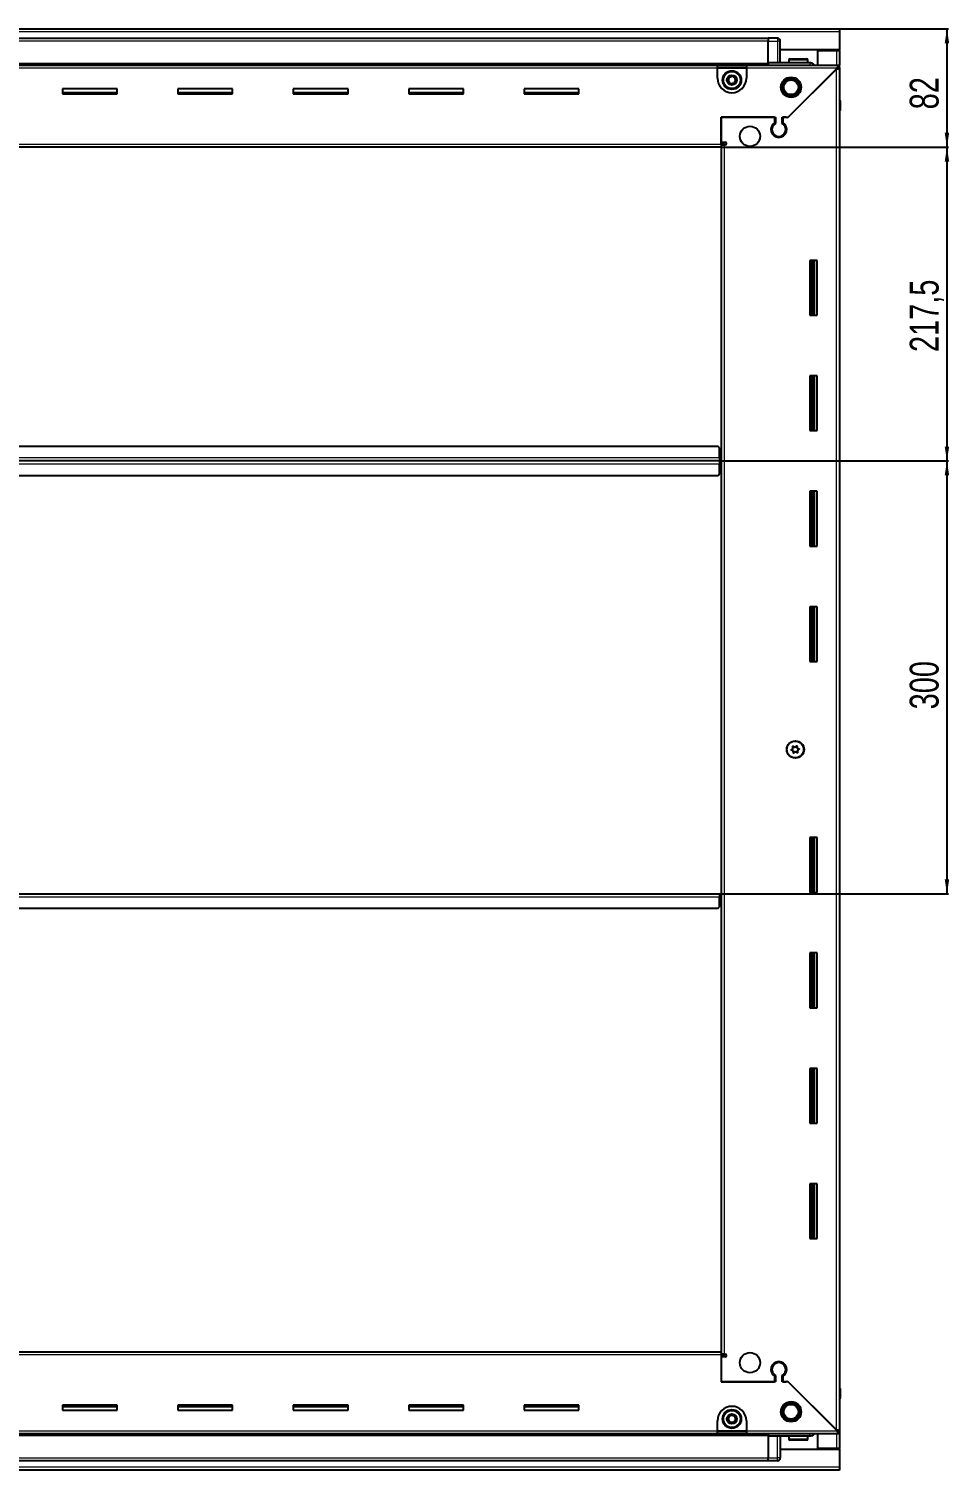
# Model space of a CAD drawing. Header units: millimetres. Extents: x 1315 to 6087, y -1445 to 1872.
# Drawn here: x 5450 to 6087, y 677 to 1676 of the extents above; entities that cross this region are included whole.
import ezdxf

# ---------------------------------------------------------------- set-up
doc = ezdxf.new("R2010")
doc.units = ezdxf.units.MM
doc.layers.add('FORMAT', color=7, linetype='Continuous')
doc.styles.add('SLDTEXTSTYLE0', font='TXT', dxfattribs={"width": 0.75})
doc.dimstyles.new('SLDDIMSTYLE0', dxfattribs={"dimtxt": 20, "dimasz": 10, "dimexe": 0, "dimexo": 0.0625, "dimgap": 5, "dimtad": 2, "dimdec": 1, "dimrnd": 1e-09, "dimzin": 12, "dimdsep": 46, "dimtxsty": 'SLDTEXTSTYLE0', "dimsah": 1, "dimcen": 0.09, "dimadec": 0, "dimazin": 3, "dimtfac": 1, "dimtofl": 0, "dimtmove": 0, "dimatfit": 3, "dimfxl": 0, "dimfrac": 2, "dimtolj": 1, "dimtzin": 12, "dimarcsym": 0})

# ---------------------------------------------------------------- blocks, each defined once
blk = doc.blocks.new('_D_7')
at = {"layer": 'FORMAT'}
for p, q in [((6011.32, 1675.82), (6086.81, 1675.82)), ((6085.81, 1675.82), (6085.81, 1593.82)), ((5929.32, 1593.82), (6086.81, 1593.82))]:
    blk.add_line(p, q, dxfattribs=at)
for points in [[(6085.81, 1675.82), (6084.27, 1665.82), (6087.35, 1665.82)], [(6085.81, 1593.82), (6087.35, 1603.82), (6084.27, 1603.82)]]:
    blk.add_solid(points, dxfattribs=at)
at = {"layer": 'FORMAT', "insert": (6060.03, 1620.05), "char_height": 20, "attachment_point": 1, "rotation": 90, "style": 'SLDTEXTSTYLE0'}
blk.add_mtext('82', dxfattribs=at)
blk = doc.blocks.new('_D_8')
at = {"layer": 'FORMAT'}
for p, q in [((5928.32, 1376.32), (6086.81, 1376.32)), ((6085.81, 1376.32), (6085.81, 1076.32)), ((5928.32, 1076.32), (6086.81, 1076.32))]:
    blk.add_line(p, q, dxfattribs=at)
for points in [[(6085.81, 1376.32), (6084.27, 1366.32), (6087.35, 1366.32)], [(6085.81, 1076.32), (6087.35, 1086.32), (6084.27, 1086.32)]]:
    blk.add_solid(points, dxfattribs=at)
at = {"layer": 'FORMAT', "insert": (6060.03, 1204.16), "char_height": 20, "attachment_point": 1, "rotation": 90, "style": 'SLDTEXTSTYLE0'}
blk.add_mtext('300', dxfattribs=at)
blk = doc.blocks.new('_D_9')
at = {"layer": 'FORMAT'}
for p, q in [((5929.32, 1593.82), (6086.81, 1593.82)), ((6085.81, 1593.82), (6085.81, 1376.32)), ((5928.32, 1376.32), (6086.81, 1376.32))]:
    blk.add_line(p, q, dxfattribs=at)
for points in [[(6085.81, 1593.82), (6084.27, 1583.82), (6087.35, 1583.82)], [(6085.81, 1376.32), (6087.35, 1386.32), (6084.27, 1386.32)]]:
    blk.add_solid(points, dxfattribs=at)
at = {"layer": 'FORMAT', "insert": (6060.03, 1451.82), "char_height": 20, "attachment_point": 1, "rotation": 90, "style": 'SLDTEXTSTYLE0'}
blk.add_mtext('217,5', dxfattribs=at)

msp = doc.modelspace()

# ---------------------------------------------------------------- linework, layer by layer
at = {"color": 7, "linetype": 'Continuous', "lineweight": 25}
for p, q in [((4812.31, 1675.82), (6011.31, 1675.82)), ((5961.81, 1669.17), (4861.81, 1669.17)), ((5961.81, 1669.32), (5961.81, 1669.32)), ((5968.31, 1669.32), (5961.81, 1669.32)), ((5968.31, 1669.32), (5961.81, 1669.32)), ((5961.81, 1669.32), (5961.81, 1667.32)), ((6011.31, 1675.82), (6011.31, 1673.72)), ((6011.31, 1673.72), (6011.31, 1661.32)), ((5961.81, 1652.32), (5961.81, 1667.32)), ((5970.31, 1667.32), (5970.31, 1667.32)), ((5970.31, 1652.32), (5970.31, 1667.32)), ((6011.31, 1661.32), (5970.31, 1661.32)), ((5996.31, 1650.57), (5996.31, 1660.82)), ((5996.31, 1660.82), (6009.21, 1660.82)), ((6009.21, 1660.82), (6011.31, 1660.82)), ((6009.81, 1660.82), (6009.81, 1661.32)), ((6011.31, 1660.82), (6011.31, 1661.32)), ((6011.31, 1660.82), (6011.31, 1650.57)), ((4861.81, 1651.17), (5961.81, 1651.17)), ((4896.81, 1650.57), (5926.81, 1650.57)), ((5926.81, 1648.47), (5926.81, 1650.57)), ((5926.81, 1650.57), (5946.81, 1650.57)), ((5926.81, 1649.07), (5946.81, 1649.07)), ((5926.81, 1641.57), (5926.81, 1648.47)), ((5946.81, 1650.57), (6010.31, 1650.57)), ((5946.81, 1650.57), (5946.81, 1648.47)), ((5946.81, 1648.47), (5946.81, 1641.57)), ((5961.81, 1652.32), (5961.81, 1651.82)), ((5990.81, 1652.32), (5961.81, 1652.32)), ((5961.81, 1652.29), (5961.89, 1650.57)), ((5975.81, 1614.57), (6009.71, 1648.47)), ((5976.31, 1654.22), (5976.31, 1652.32)), ((5977.11, 1655.02), (5988.51, 1655.02)), ((5989.31, 1652.32), (5989.31, 1654.22)), ((6009.81, 1648.57), (6011.31, 1648.57)), ((6010.31, 1649.07), (6010.31, 1650.57)), ((6010.31, 1650.57), (6011.31, 1650.57)), ((6010.31, 1649.07), (6011.31, 1649.07)), ((6011.31, 1649.07), (6011.31, 1650.57)), ((6011.31, 1649.07), (6011.31, 1648.57)), ((6011.31, 1648.57), (6011.31, 704.07)), ((6009.21, 1647.97), (5975.11, 1613.87)), ((5510.81, 1634.32), (5472.81, 1634.32)), ((5472.81, 1634.32), (5472.81, 1630.82)), ((5510.81, 1631.57), (5472.81, 1631.57)), ((5472.81, 1630.82), (5510.81, 1630.82)), ((5510.81, 1630.82), (5510.81, 1634.32)), ((5590.81, 1634.32), (5552.81, 1634.32)), ((5552.81, 1634.32), (5552.81, 1630.82)), ((5590.81, 1631.57), (5552.81, 1631.57)), ((5552.81, 1630.82), (5590.81, 1630.82)), ((5590.81, 1630.82), (5590.81, 1634.32)), ((5670.81, 1634.32), (5632.81, 1634.32)), ((5632.81, 1634.32), (5632.81, 1630.82)), ((5670.81, 1631.57), (5632.81, 1631.57)), ((5632.81, 1630.82), (5670.81, 1630.82)), ((5670.81, 1630.82), (5670.81, 1634.32)), ((5750.81, 1634.32), (5712.81, 1634.32)), ((5712.81, 1634.32), (5712.81, 1630.82)), ((5750.81, 1631.57), (5712.81, 1631.57)), ((5712.81, 1630.82), (5750.81, 1630.82)), ((5750.81, 1630.82), (5750.81, 1634.32)), ((5830.81, 1634.32), (5792.81, 1634.32)), ((5792.81, 1634.32), (5792.81, 1630.82)), ((5830.81, 1631.57), (5792.81, 1631.57)), ((5792.81, 1630.82), (5830.81, 1630.82)), ((5830.81, 1630.82), (5830.81, 1634.32)), ((6011.31, 1627.15), (6011.31, 1627.15)), ((6011.31, 1619.32), (6011.81, 1619.32)), ((6011.66, 733.32), (6011.66, 1619.32)), ((6011.81, 1625.82), (6011.81, 1619.32)), ((6011.81, 1619.32), (6011.81, 1625.82)), ((6011.81, 1619.32), (6011.81, 1619.32)), ((6011.81, 1619.32), (6011.81, 1619.32)), ((5929.31, 1614.57), (5967.01, 1614.57)), ((5929.31, 1595.92), (5929.31, 1614.57)), ((5929.31, 1614.57), (5929.31, 1597.32)), ((5966.31, 1614.57), (5929.31, 1614.57)), ((5966.31, 1614.57), (5966.31, 1610.68)), ((5967.01, 1614.57), (5967.01, 1610.29)), ((5971.61, 1614.57), (5975.81, 1614.57)), ((5971.61, 1610.29), (5971.61, 1614.57)), ((5974.41, 1614.57), (5972.31, 1614.57)), ((5972.31, 1610.68), (5972.31, 1614.57)), ((5975.11, 1613.87), (5974.41, 1614.57)), ((5971.31, 1601.71), (5971.31, 1600.95)), ((5929.31, 1593.82), (4894.31, 1593.82)), ((5929.31, 1597.32), (5932.16, 1597.32)), ((5931.31, 1596.32), (5929.31, 1596.32)), ((5929.31, 1595.92), (5929.31, 1593.82)), ((5929.31, 1595.32), (5931.41, 1595.32)), ((5929.31, 1593.82), (5929.31, 758.82)), ((5931.31, 1595.32), (5931.31, 1596.32)), ((5932.16, 1595.32), (5931.41, 1595.32)), ((5990.81, 1515.32), (5990.81, 1477.32)), ((5995.81, 1515.32), (5990.81, 1515.32)), ((5991.83, 1515.32), (5991.83, 1477.32)), ((5991.87, 1515.32), (5991.87, 1477.32)), ((5993.66, 1515.32), (5993.66, 1477.32)), ((5995.81, 1477.32), (5995.81, 1515.32)), ((5990.81, 1477.32), (5995.81, 1477.32)), ((5990.81, 1435.32), (5990.81, 1397.32)), ((5995.81, 1435.32), (5990.81, 1435.32)), ((5991.83, 1435.32), (5991.83, 1397.32)), ((5991.87, 1435.32), (5991.87, 1397.32)), ((5993.66, 1435.32), (5993.66, 1397.32)), ((5995.81, 1397.32), (5995.81, 1435.32)), ((5990.81, 1397.32), (5995.81, 1397.32)), ((5927.31, 1386.32), (4896.31, 1386.32)), ((5928.31, 1385.32), (5927.31, 1386.32)), ((5928.31, 1378.42), (5928.31, 1385.32)), ((5928.56, 1379.17), (5928.31, 1379.17)), ((5928.56, 1376.32), (5928.56, 1379.17)), ((5928.31, 1376.32), (4895.31, 1376.32)), ((5928.31, 1378.42), (5928.31, 1376.32)), ((5928.31, 1376.32), (5928.31, 1374.22)), ((5928.31, 1367.32), (5928.31, 1374.22)), ((5928.31, 1373.47), (5928.56, 1373.47)), ((5928.56, 1373.47), (5928.56, 1376.32)), ((5929.31, 1376.32), (5928.56, 1376.32)), ((4896.31, 1366.32), (5927.31, 1366.32)), ((5927.31, 1366.32), (5928.31, 1367.32)), ((5990.81, 1355.32), (5990.81, 1317.32)), ((5995.81, 1355.32), (5990.81, 1355.32)), ((5991.83, 1355.32), (5991.83, 1317.32)), ((5991.87, 1355.32), (5991.87, 1317.32)), ((5993.66, 1355.32), (5993.66, 1317.32)), ((5995.81, 1317.32), (5995.81, 1355.32)), ((5990.81, 1317.32), (5995.81, 1317.32)), ((5990.81, 1275.32), (5990.81, 1237.32)), ((5995.81, 1275.32), (5990.81, 1275.32)), ((5991.83, 1275.32), (5991.83, 1237.32)), ((5991.87, 1275.32), (5991.87, 1237.32)), ((5993.66, 1275.32), (5993.66, 1237.32)), ((5995.81, 1237.32), (5995.81, 1275.32)), ((5990.81, 1237.32), (5995.81, 1237.32)), ((5990.81, 1115.32), (5990.81, 1077.32)), ((5995.81, 1115.32), (5990.81, 1115.32)), ((5991.83, 1115.32), (5991.83, 1077.32)), ((5991.87, 1115.32), (5991.87, 1077.32)), ((5993.66, 1115.32), (5993.66, 1077.32)), ((5995.81, 1077.32), (5995.81, 1115.32)), ((4895.31, 1076.32), (5928.31, 1076.32)), ((5928.31, 1076.32), (5928.31, 1074.22)), ((5928.31, 1067.32), (5928.31, 1074.22)), ((5928.31, 1073.47), (5928.56, 1073.47)), ((5928.56, 1073.47), (5928.56, 1076.32)), ((5928.56, 1076.32), (5929.31, 1076.32)), ((5990.81, 1077.32), (5995.81, 1077.32)), ((4896.31, 1066.32), (5927.31, 1066.32)), ((5927.31, 1066.32), (5928.31, 1067.32)), ((5990.81, 1035.32), (5990.81, 997.32)), ((5995.81, 1035.32), (5990.81, 1035.32)), ((5991.83, 1035.32), (5991.83, 997.32)), ((5991.87, 1035.32), (5991.87, 997.32)), ((5993.66, 1035.32), (5993.66, 997.32)), ((5995.81, 997.32), (5995.81, 1035.32)), ((5990.81, 997.32), (5995.81, 997.32)), ((5990.81, 955.32), (5990.81, 917.32)), ((5995.81, 955.32), (5990.81, 955.32)), ((5991.83, 955.32), (5991.83, 917.32)), ((5991.87, 955.32), (5991.87, 917.32)), ((5993.66, 955.32), (5993.66, 917.32)), ((5995.81, 917.32), (5995.81, 955.32)), ((5990.81, 917.32), (5995.81, 917.32)), ((5990.81, 875.32), (5990.81, 837.32)), ((5995.81, 875.32), (5990.81, 875.32)), ((5991.83, 875.32), (5991.83, 837.32)), ((5991.87, 875.32), (5991.87, 837.32)), ((5993.66, 875.32), (5993.66, 837.32)), ((5995.81, 837.32), (5995.81, 875.32)), ((5990.81, 837.32), (5995.81, 837.32)), ((4894.31, 758.82), (5929.31, 758.82)), ((5929.31, 758.82), (5929.31, 756.72)), ((5931.41, 757.32), (5929.31, 757.32)), ((5929.31, 756.72), (5929.31, 738.07)), ((5929.31, 756.32), (5931.31, 756.32)), ((5929.31, 755.32), (5929.31, 738.07)), ((5932.16, 755.32), (5929.31, 755.32)), ((5931.31, 756.32), (5931.31, 757.32)), ((5931.41, 757.32), (5932.16, 757.32)), ((5971.31, 751.7), (5971.31, 750.94)), ((5966.31, 741.96), (5966.31, 738.07)), ((5967.01, 742.36), (5967.01, 738.07)), ((5971.61, 738.07), (5971.61, 742.36)), ((5972.31, 738.07), (5972.31, 741.96)), ((5967.01, 738.07), (5929.31, 738.07)), ((5929.31, 738.07), (5966.31, 738.07)), ((5975.81, 738.07), (5971.61, 738.07)), ((5972.31, 738.07), (5974.41, 738.07)), ((5974.41, 738.07), (5975.11, 738.77)), ((5975.11, 738.77), (6009.21, 704.67)), ((6009.71, 704.17), (5975.81, 738.07)), ((6011.31, 733.32), (6011.81, 733.32)), ((6011.81, 733.32), (6011.81, 733.32)), ((6011.81, 726.82), (6011.81, 733.32)), ((6011.81, 733.32), (6011.81, 726.82)), ((5510.81, 721.82), (5472.81, 721.82)), ((5472.81, 721.82), (5472.81, 718.32)), ((5472.81, 721.07), (5510.81, 721.07)), ((5510.81, 718.32), (5510.81, 721.82)), ((5590.81, 721.82), (5552.81, 721.82)), ((5552.81, 721.82), (5552.81, 718.32)), ((5552.81, 721.07), (5590.81, 721.07)), ((5590.81, 718.32), (5590.81, 721.82)), ((5670.81, 721.82), (5632.81, 721.82)), ((5632.81, 721.82), (5632.81, 718.32)), ((5632.81, 721.07), (5670.81, 721.07)), ((5670.81, 718.32), (5670.81, 721.82)), ((5750.81, 721.82), (5712.81, 721.82)), ((5712.81, 721.82), (5712.81, 718.32)), ((5712.81, 721.07), (5750.81, 721.07)), ((5750.81, 718.32), (5750.81, 721.82)), ((5830.81, 721.82), (5792.81, 721.82)), ((5792.81, 721.82), (5792.81, 718.32)), ((5792.81, 721.07), (5830.81, 721.07)), ((5830.81, 718.32), (5830.81, 721.82)), ((5472.81, 718.32), (5510.81, 718.32)), ((5552.81, 718.32), (5590.81, 718.32)), ((5632.81, 718.32), (5670.81, 718.32)), ((5712.81, 718.32), (5750.81, 718.32)), ((5792.81, 718.32), (5830.81, 718.32)), ((5926.81, 704.17), (5926.81, 711.07)), ((5946.81, 711.07), (5946.81, 704.17)), ((5961.81, 701.47), (4861.81, 701.47)), ((5926.81, 702.07), (4896.81, 702.07)), ((5926.81, 702.07), (5926.81, 704.17)), ((5946.81, 703.57), (5926.81, 703.57)), ((5946.81, 702.07), (5926.81, 702.07)), ((5946.81, 704.17), (5946.81, 702.07)), ((6010.31, 702.07), (5946.81, 702.07)), ((5961.89, 702.07), (5961.81, 700.36)), ((5961.81, 700.32), (5961.81, 700.82)), ((5990.81, 700.32), (5961.81, 700.32)), ((5961.81, 700.32), (5961.81, 685.32)), ((5970.31, 700.32), (5970.31, 685.32)), ((5976.31, 700.32), (5976.31, 698.42)), ((5989.31, 698.42), (5989.31, 700.32)), ((5996.31, 691.82), (5996.31, 702.07)), ((6009.81, 704.07), (6011.31, 704.07)), ((6010.31, 703.57), (6010.31, 702.07)), ((6011.31, 703.57), (6010.31, 703.57)), ((6011.31, 702.07), (6010.31, 702.07)), ((6011.31, 704.07), (6011.31, 703.57)), ((6011.31, 703.57), (6011.31, 702.07)), ((6011.31, 702.07), (6011.31, 691.82)), ((5970.31, 691.32), (6011.31, 691.32)), ((5984.1, 697.62), (5977.11, 697.62)), ((5988.51, 697.62), (5984.1, 697.62)), ((6009.21, 691.82), (5996.31, 691.82)), ((6011.31, 691.82), (6009.21, 691.82)), ((6009.81, 691.32), (6009.81, 691.82)), ((6011.31, 691.32), (6011.31, 691.82)), ((6011.31, 691.32), (6011.31, 678.92)), ((4861.81, 683.47), (5961.81, 683.47)), ((5961.81, 683.32), (5961.81, 685.32)), ((5968.31, 683.32), (5961.81, 683.32)), ((5961.81, 683.32), (5961.81, 683.32)), ((5961.81, 683.32), (5961.81, 683.32)), ((5968.31, 683.32), (5961.81, 683.32)), ((5969.63, 683.82), (5969.63, 683.82)), ((6011.31, 676.82), (4812.31, 676.82)), ((6011.31, 678.92), (6011.31, 676.82))]:
    msp.add_line(p, q, dxfattribs=at)
at = {"color": 8, "linetype": 'Continuous', "lineweight": 18}
for p, q in [((6011.31, 1673.72), (4812.31, 1673.72)), ((5968.31, 1669.32), (5968.31, 1667.32)), ((5961.81, 1667.17), (4861.81, 1667.17)), ((5961.81, 1667.32), (5968.31, 1667.32)), ((5968.31, 1667.32), (5968.31, 1652.32)), ((5970.31, 1667.32), (5968.31, 1667.32)), ((6009.21, 1661.32), (6009.21, 1660.82)), ((6009.21, 1660.82), (6009.21, 1650.57)), ((5961.81, 1651.82), (4861.81, 1651.82)), ((5961.81, 1650.59), (4861.81, 1650.59)), ((5926.81, 1648.47), (4896.81, 1648.47)), ((5926.81, 1648.47), (5946.81, 1648.47)), ((6009.71, 1648.47), (5946.81, 1648.47)), ((5976.31, 1654.22), (5989.31, 1654.22)), ((6009.21, 704.67), (6009.21, 1647.97)), ((6011.31, 1625.82), (6011.81, 1625.82)), ((4894.31, 1595.92), (5929.31, 1595.92)), ((5931.41, 1595.32), (5931.41, 757.32)), ((5993.08, 1477.32), (5993.08, 1515.32)), ((5994.31, 1477.32), (5994.31, 1515.32)), ((5993.08, 1397.32), (5993.08, 1435.32)), ((5994.31, 1397.32), (5994.31, 1435.32)), ((5928.31, 1378.42), (4895.31, 1378.42)), ((4895.31, 1374.22), (5928.31, 1374.22)), ((5993.08, 1317.32), (5993.08, 1355.32)), ((5994.31, 1317.32), (5994.31, 1355.32)), ((5993.08, 1237.32), (5993.08, 1275.32)), ((5994.31, 1237.32), (5994.31, 1275.32)), ((5993.08, 1077.32), (5993.08, 1115.32)), ((5994.31, 1077.32), (5994.31, 1115.32)), ((4895.31, 1074.22), (5928.31, 1074.22)), ((5993.08, 997.32), (5993.08, 1035.32)), ((5994.31, 997.32), (5994.31, 1035.32)), ((5993.08, 917.32), (5993.08, 955.32)), ((5994.31, 917.32), (5994.31, 955.32)), ((5993.08, 837.32), (5993.08, 875.32)), ((5994.31, 837.32), (5994.31, 875.32)), ((5929.31, 756.72), (4894.31, 756.72)), ((6011.31, 726.82), (6011.81, 726.82)), ((4861.81, 702.06), (5961.81, 702.06)), ((4861.81, 700.82), (5961.81, 700.82)), ((4896.81, 704.17), (5926.81, 704.17)), ((5946.81, 704.17), (5926.81, 704.17)), ((5946.81, 704.17), (6009.71, 704.17)), ((5968.31, 685.32), (5968.31, 700.32)), ((6009.21, 702.07), (6009.21, 691.82)), ((5984.29, 698.42), (5976.31, 698.42)), ((5989.31, 698.42), (5984.29, 698.42)), ((6009.21, 691.82), (6009.21, 691.32)), ((4861.81, 685.47), (5961.81, 685.47)), ((5961.81, 685.32), (5968.31, 685.32)), ((5970.31, 685.32), (5968.31, 685.32)), ((5968.31, 683.32), (5968.31, 685.32)), ((6011.31, 678.92), (4812.31, 678.92))]:
    msp.add_line(p, q, dxfattribs=at)
at = {"color": 7, "linetype": 'Continuous', "lineweight": 25}
for centre, radius in [((5936.81, 1640.32), 6.5), ((5936.81, 1640.32), 3.46), ((5977.81, 1635.32), 7), ((5977.81, 1635.32), 6.02), ((5977.81, 1635.32), 5.1), ((5949.31, 1601.32), 7), ((5980.81, 1176.32), 6), ((5980.66, 1176.32), 5.79), ((5980.66, 1176.32), 1.85), ((5949.31, 751.32), 7), ((5977.81, 717.32), 7), ((5977.81, 717.32), 6.02), ((5977.81, 717.32), 5.1), ((5936.81, 712.32), 6.5), ((5936.81, 712.32), 3.46)]:
    msp.add_circle(centre, radius, dxfattribs=at)
at = {"color": 8, "linetype": 'Continuous', "lineweight": 18}
for centre in [(5936.81, 1640.32), (5936.81, 712.32)]:
    msp.add_circle(centre, 5.7, dxfattribs=at)
at = {"color": 7, "linetype": 'Continuous', "lineweight": 25}
for centre, radius, start, end in [((5968.31, 1667.32), 2, 0, 90), ((5970.51, 1652.52), 0.2, 180, 270), ((5977.11, 1654.22), 0.8, 90, 180), ((5988.51, 1654.22), 0.8, 0, 90), ((5936.81, 1641.57), 10, 180, 270), ((5936.81, 1640.32), 2.5, 160.11158, 220.11158), ((5936.81, 1640.32), 2.5, 100.11158, 160.11158), ((5936.81, 1640.32), 2.5, 220.11158, 280.11158), ((5936.81, 1640.32), 2.5, 40.11158, 100.11158), ((5936.81, 1641.57), 10, 270, 0), ((5936.81, 1640.32), 2.5, 280.11158, 340.11158), ((5936.81, 1640.32), 2.5, 340.11158, 40.11158), ((6009.81, 1625.82), 2, 360, 41.40962), ((6009.81, 1625.82), 2, 0, 41.40962), ((5969.31, 1606.07), 5.5, 123.05573, 56.94427), ((5969.31, 1606.07), 4.8, 118.63099, 61.36901), ((5932.16, 1596.32), 1, 270, 90), ((5932.16, 756.32), 1, 270, 90), ((5969.31, 746.57), 5.5, 303.05573, 236.94427), ((5969.31, 746.57), 4.8, 298.63099, 241.36901), ((5936.81, 711.07), 10, 90, 180), ((5936.81, 711.07), 10, 0, 90), ((6009.81, 726.82), 2, 318.59038, 0), ((5936.81, 712.32), 2.5, 147.04236, 207.04236), ((5936.81, 712.32), 2.5, 207.04236, 267.04236), ((5936.81, 712.32), 2.5, 87.04236, 147.04236), ((5936.81, 712.32), 2.5, 267.04236, 327.04236), ((5936.81, 712.32), 2.5, 27.04236, 87.04236), ((5936.81, 712.32), 2.5, 327.04236, 27.04236), ((5970.51, 700.12), 0.2, 90, 180), ((5977.11, 698.42), 0.8, 180, 270), ((5988.51, 698.42), 0.8, 270, 0), ((5968.31, 685.32), 2, 270, 0), ((5968.31, 685.32), 2, 270, 311.40962), ((5968.31, 685.32), 2, 311.40962, 360)]:
    msp.add_arc(centre, radius, start, end, dxfattribs=at)
for points, knots in [([(5961.81, 1652.32), (5961.81, 1652.29), (5961.81, 1652.21), (5961.81, 1651.59), (5961.81, 1651.01), (5961.81, 1650.62), (5961.81, 1650.59)], [0, 0, 0, 0, 0.324279, 0.648558, 0.972836, 1, 1, 1, 1]), ([(5994.03, 1650.57), (5993.91, 1650.77), (5993.52, 1651.42), (5992.37, 1652.13), (5991.33, 1652.26), (5990.81, 1652.32)], [0, 0, 0, 0, 0.18225, 0.591125, 1, 1, 1, 1]), ([(6009.21, 1647.97), (6009.46, 1648.02), (6009.96, 1648.11), (6010.6, 1648.24), (6011.06, 1648.37), (6011.28, 1648.48), (6011.3, 1648.55), (6011.31, 1648.57)], [0, 0, 0, 0, 0.2302553, 0.4485219, 0.6667858, 0.8850496, 1, 1, 1, 1]), ([(6010.31, 1650.57), (6010.27, 1650.55), (6010.18, 1650.49), (6010.04, 1650.1), (6009.91, 1649.54), (6009.8, 1648.96), (6009.73, 1648.6), (6009.71, 1648.47)], [0, 0, 0, 0, 0.230255, 0.448522, 0.666786, 0.88505, 1, 1, 1, 1]), ([(5933.97, 1639.82), (5934.01, 1639.93), (5934.22, 1640.5), (5934.55, 1641.43), (5934.83, 1642.21), (5934.95, 1642.53)], [0, 0, 0, 0, 0.133125, 0.637099, 1, 1, 1, 1]), ([(5935.83, 1637.61), (5935.5, 1638), (5934.88, 1638.74), (5934.26, 1639.48), (5933.97, 1639.82)], [0, 0, 0, 0, 0.534686, 1, 1, 1, 1]), ([(5934.95, 1642.53), (5935.46, 1642.62), (5936.41, 1642.79), (5937.35, 1642.96), (5937.79, 1643.04)], [0, 0, 0, 0, 0.534686, 1, 1, 1, 1]), ([(5937.79, 1643.04), (5938.13, 1642.64), (5938.75, 1641.91), (5939.37, 1641.17), (5939.65, 1640.83)], [0, 0, 0, 0, 0.534686, 1, 1, 1, 1]), ([(5939.65, 1640.83), (5939.54, 1640.51), (5939.26, 1639.73), (5938.92, 1638.8), (5938.71, 1638.23), (5938.67, 1638.12)], [0, 0, 0, 0, 0.3629006, 0.8668753, 1, 1, 1, 1]), ([(5938.67, 1638.12), (5938.16, 1638.03), (5937.21, 1637.86), (5936.27, 1637.69), (5935.83, 1637.61)], [0, 0, 0, 0, 0.534686, 1, 1, 1, 1]), ([(5979.03, 1178.6), (5979.02, 1178.59), (5979, 1178.57), (5978.98, 1178.51), (5978.98, 1178.37), (5979.03, 1177.98), (5979.11, 1177.45), (5978.87, 1176.86), (5978.47, 1176.53), (5978.14, 1176.32), (5977.95, 1176.18), (5977.89, 1176.11), (5977.87, 1176.07), (5977.88, 1176.03), (5977.89, 1176), (5977.94, 1175.95), (5978.17, 1175.82), (5978.62, 1175.67), (5979.22, 1175.29), (5979.4, 1174.6), (5979.4, 1174.12), (5979.44, 1173.86), (5979.48, 1173.8), (5979.5, 1173.77), (5979.53, 1173.76), (5979.57, 1173.76), (5979.61, 1173.78), (5979.68, 1173.81), (5979.87, 1173.94), (5980.17, 1174.18), (5980.6, 1174.46), (5981.24, 1174.49), (5981.72, 1174.25), (5982.07, 1174.08), (5982.21, 1174.03), (5982.27, 1174.04), (5982.3, 1174.05), (5982.33, 1174.08), (5982.34, 1174.14), (5982.35, 1174.28), (5982.29, 1174.66), (5982.22, 1175.2), (5982.45, 1175.79), (5982.85, 1176.11), (5983.18, 1176.33), (5983.37, 1176.47), (5983.43, 1176.54), (5983.45, 1176.58), (5983.45, 1176.61), (5983.43, 1176.64), (5983.39, 1176.7), (5983.15, 1176.82), (5982.7, 1176.98), (5982.1, 1177.36), (5981.93, 1178.05), (5981.92, 1178.53), (5981.88, 1178.79), (5981.84, 1178.85), (5981.82, 1178.87), (5981.79, 1178.88), (5981.75, 1178.88), (5981.71, 1178.87), (5981.64, 1178.83), (5981.45, 1178.7), (5981.16, 1178.46), (5980.72, 1178.19), (5980.09, 1178.15), (5979.6, 1178.4), (5979.25, 1178.57), (5979.11, 1178.61), (5979.05, 1178.61), (5979.03, 1178.6), (5979.03, 1178.6)], [0, 0, 0, 0, 0.002009, 0.00442, 0.009365, 0.025528, 0.067705, 0.095786, 0.124646, 0.150342, 0.160519, 0.163394, 0.165697, 0.167245, 0.168874, 0.17077, 0.178606, 0.211994, 0.249994, 0.287995, 0.321383, 0.329219, 0.331115, 0.332744, 0.334292, 0.336217, 0.338535, 0.341318, 0.349662, 0.375358, 0.404217, 0.432298, 0.474475, 0.490639, 0.496669, 0.49844, 0.5, 0.502009, 0.50442, 0.509365, 0.525528, 0.567705, 0.595786, 0.624646, 0.650342, 0.660519, 0.663394, 0.665697, 0.667245, 0.668874, 0.67077, 0.678606, 0.711994, 0.749994, 0.787995, 0.821383, 0.829219, 0.831115, 0.832744, 0.834292, 0.836217, 0.838535, 0.841318, 0.849662, 0.875358, 0.904217, 0.932298, 0.974475, 0.990639, 0.996669, 0.99844, 1, 1, 1, 1]), ([(5933.93, 712.47), (5934.21, 712.91), (5934.73, 713.71), (5935.26, 714.52), (5935.5, 714.89)], [0, 0, 0, 0, 0.534686, 1, 1, 1, 1]), ([(5935.24, 709.9), (5935.01, 710.36), (5934.57, 711.22), (5934.13, 712.07), (5933.93, 712.47)], [0, 0, 0, 0, 0.534686, 1, 1, 1, 1]), ([(5938.12, 709.75), (5937.78, 709.77), (5936.96, 709.81), (5935.96, 709.86), (5935.37, 709.89), (5935.24, 709.9)], [0, 0, 0, 0, 0.362901, 0.866875, 1, 1, 1, 1]), ([(5935.5, 714.89), (5935.62, 714.89), (5936.22, 714.86), (5937.22, 714.81), (5938.04, 714.76), (5938.38, 714.75)], [0, 0, 0, 0, 0.1331247, 0.6370994, 1, 1, 1, 1]), ([(5939.69, 712.17), (5939.41, 711.74), (5938.89, 710.93), (5938.37, 710.13), (5938.12, 709.75)], [0, 0, 0, 0, 0.534686, 1, 1, 1, 1]), ([(5938.38, 714.75), (5938.62, 714.29), (5939.06, 713.43), (5939.49, 712.57), (5939.69, 712.17)], [0, 0, 0, 0, 0.534686, 1, 1, 1, 1]), ([(5961.81, 700.32), (5961.81, 700.36), (5961.81, 700.44), (5961.81, 701.05), (5961.81, 701.63), (5961.81, 702.03), (5961.81, 702.06)], [0, 0, 0, 0, 0.324279, 0.648558, 0.972836, 1, 1, 1, 1]), ([(5994.03, 702.07), (5993.91, 701.87), (5993.52, 701.22), (5992.37, 700.51), (5991.33, 700.39), (5990.81, 700.32)], [0, 0, 0, 0, 0.18225, 0.591125, 1, 1, 1, 1]), ([(6011.31, 704.07), (6011.28, 704.12), (6011.23, 704.21), (6010.84, 704.34), (6010.28, 704.47), (6009.7, 704.58), (6009.34, 704.65), (6009.21, 704.67)], [0, 0, 0, 0, 0.230255, 0.448522, 0.666786, 0.88505, 1, 1, 1, 1]), ([(6009.71, 704.17), (6009.76, 703.92), (6009.85, 703.43), (6009.98, 702.79), (6010.11, 702.32), (6010.22, 702.1), (6010.29, 702.08), (6010.31, 702.07)], [0, 0, 0, 0, 0.230255, 0.448522, 0.666786, 0.88505, 1, 1, 1, 1])]:
    msp.add_open_spline(points, degree=3, knots=knots, dxfattribs=at)
at = {"color": 8, "linetype": 'Continuous', "lineweight": 18}
for points in [[(5990.81, 1652.32), (5990.81, 1652.28), (5990.81, 1652.2), (5990.81, 1651.77), (5990.81, 1651.31), (5990.81, 1650.9), (5990.81, 1650.63), (5990.81, 1650.57)], [(5990.81, 700.32), (5990.81, 700.37), (5990.81, 700.44), (5990.81, 700.88), (5990.81, 701.33), (5990.81, 701.75), (5990.81, 702.02), (5990.81, 702.07)]]:
    msp.add_open_spline(points, degree=3, knots=[0, 0, 0, 0, 0.359753, 0.553414, 0.751185, 0.948956, 1, 1, 1, 1], dxfattribs=at)
at = {"color": 7, "linetype": 'Continuous', "lineweight": 25}
for points in [[(6009.21, 1647.97), (6009.29, 1648.02), (6009.45, 1648.12), (6009.65, 1648.27), (6009.78, 1648.42), (6009.8, 1648.52), (6009.81, 1648.57)], [(6010.31, 1649.07), (6010.26, 1649.06), (6010.16, 1649.05), (6010.01, 1648.91), (6009.86, 1648.71), (6009.76, 1648.55), (6009.71, 1648.47)], [(6009.81, 704.07), (6009.8, 704.12), (6009.78, 704.22), (6009.65, 704.37), (6009.45, 704.52), (6009.29, 704.62), (6009.21, 704.67)], [(6009.71, 704.17), (6009.76, 704.09), (6009.86, 703.94), (6010.01, 703.74), (6010.16, 703.6), (6010.26, 703.58), (6010.31, 703.57)]]:
    msp.add_open_spline(points, degree=3, dxfattribs=at)

# ---------------------------------------------------------------- dimensions: what is measured, and where the dimension line sits
at = {"layer": 'FORMAT'}
for base, p1, p2, picture, middle in [((6085.81, 1593.82), (6011.31, 1675.82), (5929.31, 1593.82), '_D_7', (6085.81, 1634.82)), ((6085.81, 1376.32), (5929.31, 1593.82), (5928.31, 1376.32), '_D_9', (6085.81, 1485.07)), ((6085.81, 1076.32), (5928.31, 1376.32), (5928.31, 1076.32), '_D_8', (6085.81, 1226.32))]:
    dim = msp.add_linear_dim(base=base, p1=p1, p2=p2, angle=90, dimstyle='SLDDIMSTYLE0', dxfattribs=at)
    dim.commit()
    dim.dimension.update_dxf_attribs({"geometry": picture, "text_midpoint": middle, "dimtype": 160})

doc.saveas('drawing.dxf')
